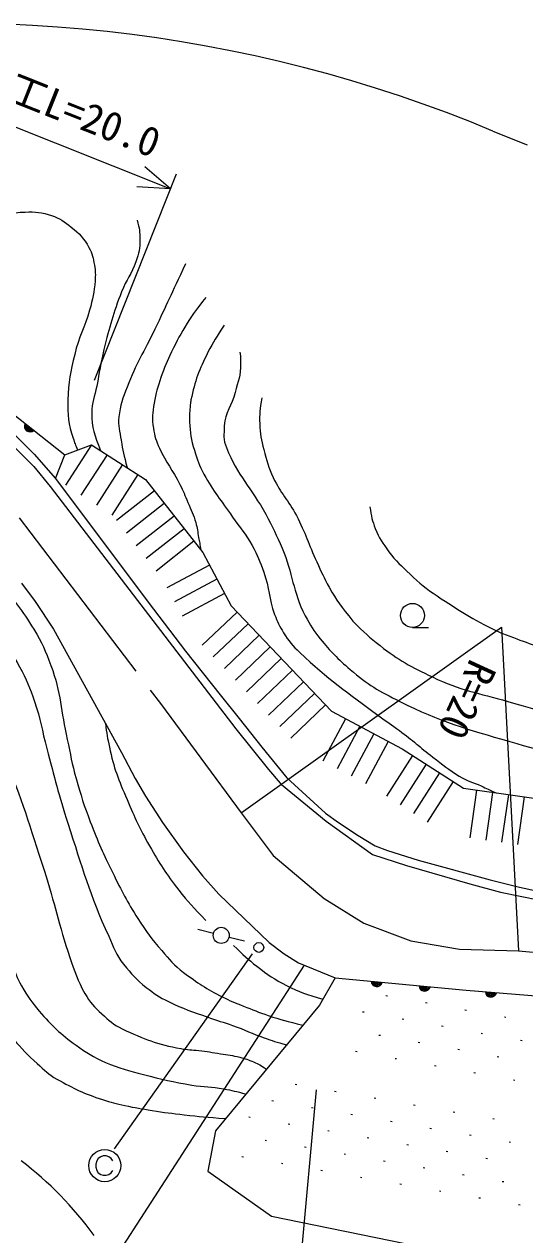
# Model space of a CAD drawing. Units: millimetres, scale not verified. Extents: x 40000 to 680000, y 20000 to 380000.
# Drawn here: x 130147 to 161352, y 262846 to 338257 of the extents above; entities that cross this region are included whole.
import ezdxf
from ezdxf.enums import TextEntityAlignment as Align

# ---------------------------------------------------------------- set-up
doc = ezdxf.new("R2010")
doc.units = ezdxf.units.MM
doc.header["$LTSCALE"] = 1000
doc.linetypes.add('CHAIN', pattern=[18.5, 12, -1.5, 3.5, -1.5])
for name, color, linetype, lineweight in [('M-BGD', 7, 'Continuous', 25), ('M-BMK', 2, 'CHAIN', 13), ('M-BMK-SRVR', 3, 'Continuous', 25), ('M-STR-HTXT', 7, 'Continuous', 13), ('M-STR-STRC', 7, 'Continuous', 25)]:
    doc.layers.add(name, color=color, linetype=linetype, lineweight=lineweight)
doc.styles.add('ＭＳ ゴシック', font='')
doc.styles.get('ＭＳ ゴシック').set_extended_font_data('MS Gothic')

msp = doc.modelspace()

# ---------------------------------------------------------------- linework, layer by layer
at = {"layer": 'M-BGD'}
for p, q in [((132688, 311441), (134348, 312056)), ((134348, 312056), (132726, 309533)), ((132094, 309964), (132688, 311441)), ((135309, 311438), (133687, 308915)), ((136271, 310820), (134649, 308297)), ((137233, 310202), (135611, 307678)), ((138263, 309192), (135902, 307342)), ((138880, 308405), (136519, 306555)), ((139497, 307618), (137136, 305768)), ((140114, 306831), (137753, 304981)), ((140731, 306044), (138370, 304194)), ((141694, 304566), (139045, 303157)), ((142163, 303683), (139514, 302274)), ((142632, 302800), (139984, 301391)), ((143413, 301637), (141243, 299566)), ((144104, 300913), (141933, 298842)), ((144794, 300190), (142624, 298119)), ((154349, 300678), (155349, 300678)), ((145484, 299466), (143314, 297395)), ((146175, 298743), (144004, 296672)), ((146865, 298020), (144695, 295948)), ((147555, 297296), (145385, 295225)), ((148246, 296573), (146075, 294501)), ((148936, 295849), (146766, 293778)), ((150183, 294995), (148770, 292348)), ((151065, 294524), (149652, 291877)), ((151947, 294053), (150534, 291407)), ((152829, 293582), (151417, 290936)), ((154354, 292698), (152734, 290174)), ((155196, 292158), (153575, 289633)), ((156038, 291618), (154417, 289093)), ((156879, 291078), (155258, 288553)), ((158350, 290546), (157927, 287576)), ((159340, 290405), (158917, 287435)), ((160330, 290264), (159907, 287294)), ((161320, 290123), (160897, 287153)), ((141943, 281621), (140973, 281866)), ((142915, 281385), (143889, 281158)), ((152796, 277712), (152698, 277729)), ((159169, 277830), (159070, 277848)), ((155256, 277267), (155158, 277285)), ((157716, 276822), (157618, 276840)), ((151344, 276704), (151245, 276722)), ((153804, 276259), (153705, 276277)), ((160176, 276377), (160078, 276395)), ((152351, 275251), (152253, 275269)), ((156264, 275814), (156166, 275832)), ((158724, 275370), (158626, 275388)), ((154812, 274807), (154713, 274825)), ((161184, 274925), (161086, 274943)), ((150899, 274244), (150801, 274262)), ((153359, 273799), (153261, 273817)), ((157272, 274362), (157173, 274380)), ((159732, 273917), (159633, 273935)), ((155819, 273354), (155721, 273372)), ((158279, 272910), (158181, 272927)), ((160739, 272465), (160641, 272483)), ((147133, 272186), (147034, 272203)), ((149596, 271758), (149497, 271775)), ((145687, 271169), (145588, 271186)), ((148150, 270741), (148051, 270758)), ((152059, 271330), (151960, 271347)), ((154522, 270901), (154423, 270919)), ((144241, 270151), (144143, 270169)), ((150613, 270312), (150514, 270329)), ((156985, 270473), (156886, 270490)), ((159448, 270045), (159349, 270062)), ((146704, 269723), (146606, 269740)), ((149167, 269295), (149069, 269312)), ((153076, 269884), (152978, 269901)), ((155539, 269456), (155441, 269473)), ((145259, 268706), (145160, 268723)), ((151630, 268867), (151532, 268884)), ((158002, 269027), (157904, 269045)), ((160465, 268599), (160367, 268616)), ((147722, 268278), (147623, 268295)), ((150185, 267849), (150086, 267866)), ((154093, 268438), (153995, 268455)), ((156556, 268010), (156458, 268027)), ((143813, 267688), (143714, 267706)), ((146276, 267260), (146177, 267277)), ((152648, 267421), (152549, 267438)), ((155111, 266993), (155012, 267010)), ((159019, 267582), (158921, 267599)), ((148739, 266832), (148641, 266849)), ((151202, 266404), (151104, 266421)), ((157574, 266564), (157475, 266582)), ((153665, 265975), (153567, 265992)), ((156128, 265547), (156030, 265564)), ((160037, 266136), (159938, 266153)), ((158591, 265119), (158493, 265136)), ((161054, 264690), (160956, 264708))]:
    msp.add_line(p, q, dxfattribs=at)
for points in [[(115532, 318262), (119255, 318161), (122921, 317461), (126215, 316144), (128270, 314900), (132688, 311441)], [(115611, 316899), (116284, 316947), (117090, 316985), (118745, 317006), (119797, 316866), (121140, 316736), (122956, 316391), (123748, 316170), (124536, 315961), (126182, 315219), (127395, 314480), (128540, 313672), (130766, 311466), (132094, 309964)], [(128121, 313325), (130750, 310696), (131767, 309467), (143342, 294372), (145377, 291828), (146098, 290980), (146176, 290902), (148967, 288607), (151864, 286528), (153984, 285850), (157927, 284705), (159835, 284196), (163524, 283433)], [(134348, 312056), (137714, 309893), (141280, 305344), (143046, 302022), (149303, 295464), (153709, 293113), (157525, 290663), (164126, 289724), (165869, 289080), (168519, 287355), (171043, 286506), (173568, 285081)], [(132094, 309964), (137873, 302259), (140205, 299206), (142367, 296492), (143554, 295008), (144953, 293227), (146522, 291319), (148939, 289114)], [(129986, 303446), (130834, 302301), (131979, 300563), (136219, 292888), (137067, 291277), (137703, 290175), (138763, 288521), (140077, 286698), (141264, 285214), (142282, 284069), (145419, 281059), (146352, 280338), (147243, 279787), (149532, 278854)], [(148939, 289114), (149744, 288521), (150974, 287715), (152034, 287079), (152797, 286782), (154705, 286189), (159199, 284959), (161023, 284493), (162083, 284281), (166322, 283433), (168697, 283009), (170817, 282712), (172682, 282500), (197952, 280634), (208043, 280082), (213810, 279828), (218304, 279743), (222544, 279743), (237511, 280167), (241878, 280421)], [(149532, 278854), (148547, 277146), (144565, 272330), (142082, 269314), (141590, 266806), (145556, 264007), (164057, 260222), (168823, 262488), (169758, 277100)], [(149532, 278854), (157693, 278083), (169758, 277100), (186716, 275758)]]:
    msp.add_lwpolyline(points, dxfattribs=at)
for centre, radius in [((154349, 301428), 750), ((142428, 281499), 500), ((144772, 280744), 305)]:
    msp.add_circle(centre, radius, dxfattribs=at)
for centre, radius, start, end in [((130512, 313213), 354, 150.73945, 313.14463), ((130512, 313213), 283, 152.96349, 310.92059), ((130512, 313213), 212, 156.70982, 307.17427), ((130512, 313213), 142, 164.42155, 299.46254), ((130512, 313213), 100, 174.73921, 289.14488), ((152125, 278663), 354, 183.40382, 345.809), ((152125, 278663), 283, 185.62786, 343.58496), ((152125, 278663), 212, 189.37419, 339.83864), ((152125, 278663), 142, 197.08592, 332.12691), ((152125, 278663), 100, 207.40358, 321.80924), ((155111, 278381), 354, 183.40382, 345.809), ((155111, 278381), 283, 185.62786, 343.58496), ((155111, 278381), 212, 189.37419, 339.83864), ((155111, 278381), 142, 197.08592, 332.12691), ((155111, 278381), 100, 207.40358, 321.80924), ((159245, 278011), 354, 184.13857, 346.54375), ((159245, 278011), 283, 186.36261, 344.31971), ((159245, 278011), 212, 190.10894, 340.57339), ((159245, 278011), 142, 197.82067, 332.86166), ((159245, 278011), 100, 208.13833, 322.544)]:
    msp.add_arc(centre, radius, start, end, dxfattribs=at)
for points, knots in [([(126807, 325748), (127345, 325974), (127522, 326031), (127994, 326172), (128831, 326423), (129325, 326521), (130199, 326554), (130850, 326578), (131238, 326556), (131852, 326341), (132378, 326158), (132645, 325965), (133082, 325621), (133598, 325214), (133866, 324924), (134184, 324349), (134403, 323955), (134444, 323690), (134524, 323246), (134591, 322871), (134596, 322651), (134566, 322271), (134509, 321549), (134418, 321147), (134227, 320448), (133927, 319352), (133554, 318798), (133294, 317692), (133037, 316600), (132915, 315972), (132870, 314851), (132832, 313909), (132902, 313355), (133199, 312460), (133294, 312172), (133326, 312054), (133476, 311733)], [0, 0, 0, 0, 1, 1, 1, 2, 2, 2, 3, 3, 3, 4, 4, 4, 5, 5, 5, 6, 6, 6, 7, 7, 7, 8, 8, 8, 9, 9, 9, 10, 10, 10, 11, 11, 11, 12, 12, 12, 12]), ([(137195, 326045), (137323, 325528), (137363, 325326), (137364, 324857), (137366, 324302), (137296, 323982), (137110, 323458), (136840, 322697), (136511, 322346), (136219, 321593), (135688, 320220), (135470, 319418), (135117, 317989), (134899, 317106), (134840, 316598), (134668, 315705), (134542, 315057), (134376, 314705), (134354, 314046), (134322, 313102), (134540, 312670), (134911, 311695)], [0, 0, 0, 0, 1, 1, 1, 2, 2, 2, 3, 3, 3, 4, 4, 4, 5, 5, 5, 6, 6, 6, 7, 7, 7, 7]), ([(140205, 323331), (139280, 321348), (139046, 320845), (138290, 319257), (137619, 317848), (137121, 317113), (136559, 315657), (136286, 314952), (136130, 314542), (136050, 313791), (135989, 313225), (136107, 312903), (136190, 312340), (136290, 311665), (136358, 311428), (136563, 310633)], [0, 0, 0, 0, 1, 1, 1, 2, 2, 2, 3, 3, 3, 4, 4, 4, 5, 5, 5, 5]), ([(141465, 321230), (140894, 320502), (140722, 320281), (140310, 319630), (139884, 318957), (139677, 318559), (139332, 317841), (139042, 317237), (138889, 316892), (138671, 316258), (138461, 315647), (138348, 315297), (138249, 314659), (138155, 314051), (138102, 313693), (138199, 313087), (138279, 312589), (138366, 312311), (138577, 311854), (139000, 310933), (139385, 310494), (139849, 309593), (140068, 309166), (140160, 308912), (140349, 308471), (140556, 307984), (140696, 307718), (140843, 307210), (140944, 306857), (140954, 306649), (141021, 306288), (141078, 305978), (141095, 305880), (141161, 305495)], [0, 0, 0, 0, 1, 1, 1, 2, 2, 2, 3, 3, 3, 4, 4, 4, 5, 5, 5, 6, 6, 6, 7, 7, 7, 8, 8, 8, 9, 9, 9, 10, 10, 10, 11, 11, 11, 11]), ([(142622, 319515), (142106, 318767), (141957, 318506), (141604, 317819), (141041, 316724), (140794, 316057), (140544, 314851), (140520, 314736), (140511, 314671), (140502, 314554), (140468, 314141), (140442, 313908), (140459, 313494), (140488, 312790), (140543, 312386), (140756, 311714), (140945, 311118), (141050, 310777), (141350, 310230), (141951, 309129), (142425, 308595), (143130, 307558), (143606, 306859), (143949, 306516), (144360, 305778), (144703, 305162), (144838, 304786), (145081, 304124), (145445, 303128), (145376, 302484), (145759, 301495), (145938, 301032), (146046, 300771), (146310, 300350), (146642, 299822), (146875, 299549), (147328, 299121), (149115, 297428), (150264, 296639), (152246, 295178), (152746, 294809), (153042, 294625), (153541, 294257), (154377, 293641), (154797, 293233), (155624, 292607), (156257, 292128), (156590, 291825), (157269, 291414), (157766, 291114), (158097, 291048), (158625, 290807), (158991, 290639), (159106, 290586), (159560, 290374)], [0, 0, 0, 0, 1, 1, 1, 2, 2, 2, 3, 3, 3, 4, 4, 4, 5, 5, 5, 6, 6, 6, 7, 7, 7, 8, 8, 8, 9, 9, 9, 10, 10, 10, 11, 11, 11, 12, 12, 12, 13, 13, 13, 14, 14, 14, 15, 15, 15, 16, 16, 16, 17, 17, 17, 18, 18, 18, 18]), ([(143597, 317819), (143642, 317495), (143639, 317380), (143639, 317098), (143641, 316390), (143480, 316002), (143300, 315317), (143083, 314492), (142662, 314093), (142622, 313240), (142596, 312708), (142550, 312377), (142749, 311883), (143453, 310133), (144289, 309375), (145208, 307728), (145656, 306926), (145858, 306450), (146225, 305608), (146920, 304020), (146855, 302942), (147667, 301410), (147981, 300818), (148175, 300488), (148600, 299969), (149260, 299162), (149680, 298746), (150465, 298061), (151548, 297115), (152276, 296713), (153560, 296068), (156112, 294786), (157689, 294369), (160429, 293566), (162757, 292884), (164079, 292555), (166450, 292040), (169776, 291317), (171642, 290890), (175014, 290428), (177937, 290028), (179585, 289888), (182519, 289580), (193611, 288416), (197313, 288404), (211012, 287714)], [0, 0, 0, 0, 1, 1, 1, 2, 2, 2, 3, 3, 3, 4, 4, 4, 5, 5, 5, 6, 6, 6, 7, 7, 7, 8, 8, 8, 9, 9, 9, 10, 10, 10, 11, 11, 11, 12, 12, 12, 13, 13, 13, 14, 14, 14, 15, 15, 15, 15]), ([(144954, 314978), (144841, 314253), (144802, 313998), (144826, 313367), (144851, 312730), (144934, 312376), (145081, 311756), (145246, 311058), (145376, 310670), (145674, 310017), (146125, 309031), (146612, 308604), (147116, 307643), (147688, 306553), (147867, 305875), (148388, 304760), (148676, 304143), (148819, 303786), (149151, 303191), (149643, 302308), (149897, 302020), (150635, 301071)], [0, 0, 0, 0, 1, 1, 1, 2, 2, 2, 3, 3, 3, 4, 4, 4, 5, 5, 5, 6, 6, 6, 7, 7, 7, 7]), ([(121611, 309176), (121970, 308742), (122107, 308586), (122493, 308284), (122923, 307948), (123252, 307895), (123711, 307601), (124978, 306791), (125647, 306270), (126807, 305311), (127574, 304677), (127930, 304236), (128587, 303488), (129525, 302421), (129989, 301763), (130750, 300563), (131269, 299743), (131468, 299224), (131810, 298315), (132460, 296585), (132421, 295497), (132827, 293694), (133040, 292749), (133115, 292209), (133378, 291277), (133682, 290204), (133871, 289606), (134269, 288564), (134752, 287296), (135067, 286600), (135668, 285384), (136229, 284247), (136557, 283613), (137236, 282543), (137756, 281723), (138084, 281283), (138720, 280550), (139212, 279984), (139479, 279644), (140077, 279193), (140969, 278521), (141500, 278176), (142494, 277667), (142992, 277412), (143289, 277307), (143808, 277098), (144411, 276855), (144749, 276719), (145363, 276509), (146191, 276227), (146488, 276162), (147519, 275902)], [0, 0, 0, 0, 1, 1, 1, 2, 2, 2, 3, 3, 3, 4, 4, 4, 5, 5, 5, 6, 6, 6, 7, 7, 7, 8, 8, 8, 9, 9, 9, 10, 10, 10, 11, 11, 11, 12, 12, 12, 13, 13, 13, 14, 14, 14, 15, 15, 15, 16, 16, 16, 17, 17, 17, 17]), ([(151695, 308194), (151791, 307575), (151838, 307347), (152034, 306837), (152269, 306228), (152496, 305923), (152882, 305396), (153325, 304791), (153654, 304514), (154197, 303997), (154811, 303411), (155184, 303107), (155892, 302640), (157287, 301721), (158075, 301200), (159581, 300477), (159728, 300407), (159811, 300367), (159963, 300308), (161256, 299805), (161994, 299555), (163312, 299121), (165143, 298516), (166216, 298324), (168103, 297933), (174214, 296667), (177706, 296327), (183876, 295389), (189549, 294527), (192697, 293741), (198419, 293311), (200335, 293167), (201417, 293165), (203337, 293226), (206054, 293313), (207034, 293518), (210248, 294032)], [0, 0, 0, 0, 1, 1, 1, 2, 2, 2, 3, 3, 3, 4, 4, 4, 5, 5, 5, 6, 6, 6, 7, 7, 7, 8, 8, 8, 9, 9, 9, 10, 10, 10, 11, 11, 11, 12, 12, 12, 12]), ([(88295, 286223), (88728, 286691), (88854, 286830), (89246, 287183), (89604, 287505), (89808, 287684), (90202, 287961), (91023, 288538), (91553, 288756), (92378, 289327), (93996, 290448), (94828, 291182), (96321, 292465), (97885, 293808), (98587, 294749), (100095, 296154), (102122, 298042), (103295, 299061), (105437, 300817), (106579, 301754), (107207, 302304), (108448, 303107), (109674, 303901), (110364, 304368), (111712, 304930), (113507, 305678), (114622, 305840), (116546, 306117), (117677, 306280), (118332, 306242), (119471, 306160), (120794, 306064), (121543, 305876), (122779, 305396), (123525, 305106), (123924, 304885), (124609, 304469), (124832, 304334), (124941, 304235), (125153, 304082), (125470, 303853), (125674, 303756), (125958, 303488), (126633, 302854), (127004, 302482), (127570, 301750), (128572, 300452), (129056, 299661), (129859, 298231), (130309, 297429), (130491, 296938), (130792, 296068), (131178, 294952), (131248, 294283), (131555, 293143), (132047, 291315), (132282, 290278), (132869, 288479), (133776, 285700), (134197, 284099), (135413, 281440), (135734, 280740), (135864, 280303), (136346, 279702), (136837, 279090), (137129, 278746), (137745, 278260), (138254, 277859), (138562, 277654), (139144, 277370), (140073, 276917), (140630, 276741), (141603, 276395), (142200, 276183), (142545, 276099), (143142, 275887), (143920, 275611), (144326, 275377), (145108, 275110), (145648, 274925), (145833, 274866), (146502, 274673)], [0, 0, 0, 0, 1, 1, 1, 2, 2, 2, 3, 3, 3, 4, 4, 4, 5, 5, 5, 6, 6, 6, 7, 7, 7, 8, 8, 8, 9, 9, 9, 10, 10, 10, 11, 11, 11, 12, 12, 12, 13, 13, 13, 14, 14, 14, 15, 15, 15, 16, 16, 16, 17, 17, 17, 18, 18, 18, 19, 19, 19, 20, 20, 20, 21, 21, 21, 22, 22, 22, 23, 23, 23, 24, 24, 24, 25, 25, 25, 26, 26, 26, 27, 27, 27, 27]), ([(89538, 281194), (90947, 282764), (91354, 283186), (92418, 284545), (93066, 285372), (93393, 285863), (94031, 286699), (95335, 288405), (96010, 289407), (97423, 291023), (98757, 292549), (99643, 293278), (101155, 294627), (102888, 296173), (103953, 296932), (105819, 298316), (106726, 298989), (107240, 299362), (108193, 299969), (108969, 300464), (109408, 300739), (110228, 301157), (111713, 301912), (112655, 302098), (114256, 302556), (114285, 302564), (114302, 302562), (114332, 302564), (116428, 302702), (117622, 302449), (119683, 302047), (120384, 301910), (120739, 301684), (121379, 301368), (121978, 301073), (122311, 300895), (122863, 300520), (123681, 299965), (124083, 299574), (124814, 298909), (125386, 298389), (125685, 298070), (126170, 297468), (126914, 296545), (127222, 295944), (127824, 294924), (128317, 294088), (128509, 293571), (128884, 292676), (130024, 289957), (130474, 288358), (131385, 285553), (132068, 283450), (132279, 282218), (132996, 280126), (133305, 279227), (133464, 278708), (133929, 277879), (134246, 277315), (134513, 277044), (134989, 276607), (135443, 276190), (135703, 275936), (136261, 275674), (137622, 275036), (138430, 274722), (139907, 274444), (140339, 274363), (140589, 274379), (141025, 274326), (141557, 274262), (141853, 274214), (142381, 274126), (142851, 274048), (143119, 274024), (143580, 273904), (143926, 273814), (144120, 273758), (144447, 273615), (144778, 273471), (144896, 273396), (145257, 273168)], [0, 0, 0, 0, 1, 1, 1, 2, 2, 2, 3, 3, 3, 4, 4, 4, 5, 5, 5, 6, 6, 6, 7, 7, 7, 8, 8, 8, 9, 9, 9, 10, 10, 10, 11, 11, 11, 12, 12, 12, 13, 13, 13, 14, 14, 14, 15, 15, 15, 16, 16, 16, 17, 17, 17, 18, 18, 18, 19, 19, 19, 20, 20, 20, 21, 21, 21, 22, 22, 22, 23, 23, 23, 24, 24, 24, 25, 25, 25, 26, 26, 26, 27, 27, 27, 27]), ([(150635, 301071), (151370, 300323), (151633, 300099), (152331, 299545), (153495, 298622), (154260, 298245), (155596, 297594), (157333, 296747), (158447, 296609), (160302, 296068), (162947, 295297), (164439, 294886), (167128, 294287), (168992, 293871), (170028, 293579), (171919, 293312), (176831, 292617), (179629, 292629), (184554, 292039), (188159, 291608), (190147, 291124), (193755, 290725), (196132, 290462), (197471, 290353), (199861, 290258), (202773, 290144), (204414, 289990), (207323, 290174), (210093, 290349), (211619, 290720), (214361, 291149), (216608, 291500), (217860, 291741), (220085, 292208), (220918, 292384), (221369, 292554), (222205, 292717), (222996, 292872), (223437, 292992), (224240, 293056), (225066, 293123), (225542, 293101), (226360, 292972), (226816, 292900), (227036, 292723), (227463, 292548), (229570, 291682), (230236, 291097), (232508, 289622)], [0, 0, 0, 0, 1, 1, 1, 2, 2, 2, 3, 3, 3, 4, 4, 4, 5, 5, 5, 6, 6, 6, 7, 7, 7, 8, 8, 8, 9, 9, 9, 10, 10, 10, 11, 11, 11, 12, 12, 12, 13, 13, 13, 14, 14, 14, 15, 15, 15, 16, 16, 16, 16]), ([(118539, 299121), (119628, 298876), (120000, 298821), (120870, 298443), (121434, 298198), (121754, 298057), (122270, 297722), (123008, 297242), (123353, 296870), (123966, 296238), (124491, 295696), (124723, 295333), (125153, 294712), (125626, 294027), (125870, 293626), (126255, 292888), (126643, 292146), (126860, 291725), (127145, 290938), (127470, 290042), (127629, 289529), (127866, 288606), (128736, 285220), (128306, 283110), (129392, 279787), (129582, 279208), (129684, 278874), (129986, 278345), (130357, 277695), (130593, 277338), (131088, 276777), (131895, 275863), (132384, 275362), (133378, 274657), (134053, 274177), (134451, 273921), (135210, 273588), (136098, 273197), (136638, 273080), (137576, 272832), (138746, 272523), (139410, 272373), (140603, 272171), (141370, 272042), (141816, 272083), (142581, 271938), (143130, 271834), (143324, 271790), (143975, 271613)], [0, 0, 0, 0, 1, 1, 1, 2, 2, 2, 3, 3, 3, 4, 4, 4, 5, 5, 5, 6, 6, 6, 7, 7, 7, 8, 8, 8, 9, 9, 9, 10, 10, 10, 11, 11, 11, 12, 12, 12, 13, 13, 13, 14, 14, 14, 15, 15, 15, 16, 16, 16, 16]), ([(135208, 294718), (135287, 294021), (135336, 293806), (135456, 293227), (135729, 291910), (136032, 291201), (136558, 289963), (137048, 288811), (137330, 288163), (137957, 287080), (138604, 285963), (138979, 285335), (139780, 284324), (140400, 283542), (140645, 283269), (141476, 282416)], [0, 0, 0, 0, 1, 1, 1, 2, 2, 2, 3, 3, 3, 4, 4, 4, 5, 5, 5, 5]), ([(125280, 289751), (125685, 287905), (125787, 287417), (126079, 285915), (126452, 283992), (126520, 282889), (126933, 280974), (127179, 279835), (127308, 279189), (127696, 278091), (127936, 277414), (128141, 277059), (128502, 276437), (128836, 275861), (129048, 275548), (129477, 275038), (130013, 274402), (130336, 274060), (130961, 273512), (131422, 273108), (131656, 272836), (132191, 272537), (133251, 271942), (133877, 271647), (135031, 271265), (135564, 271088), (135872, 271018), (136421, 270899), (137080, 270756), (137454, 270696), (138120, 270588), (138898, 270463), (139337, 270413), (140120, 270322), (141131, 270204), (141465, 270182), (142715, 270083)], [0, 0, 0, 0, 1, 1, 1, 2, 2, 2, 3, 3, 3, 4, 4, 4, 5, 5, 5, 6, 6, 6, 7, 7, 7, 8, 8, 8, 9, 9, 9, 10, 10, 10, 11, 11, 11, 12, 12, 12, 12]), ([(143192, 280870), (143845, 280232), (144053, 280038), (144658, 279570), (145338, 279044), (145738, 278763), (146502, 278370), (147341, 277938), (147710, 277839), (148767, 277528)], [0, 0, 0, 0, 1, 1, 1, 2, 2, 2, 3, 3, 3, 3])]:
    msp.add_open_spline(points, degree=3, knots=knots, dxfattribs=at)
at = {"layer": 'M-BMK'}
msp.add_lwpolyline([(129829, 307512), (138637, 295944), (143681, 289123), (145676, 286483), (148842, 283794), (151325, 282267), (154257, 281156), (157279, 280634), (160951, 280539), (163230, 280323)], dxfattribs=at)
at = {"layer": 'M-BMK-SRVR'}
msp.add_lwpolyline([(143681, 289123), (159900, 300688), (160951, 280539)], dxfattribs=at)
at = {"layer": 'M-STR-HTXT'}
for p, q in [((122120, 334832), (139276, 328011)), ((134535, 316087), (139645, 328940)), ((139276, 328011), (137664, 329370)), ((139276, 328011), (137171, 328131)), ((147609, 279638), (135055, 260238)), ((148346, 271869), (145308, 238546))]:
    msp.add_line(p, q, dxfattribs=at)
for points in [[(159365, 331601), (157923, 332188), (156470, 332748), (155008, 333283), (153536, 333791), (152055, 334273), (150567, 334728), (149070, 335157), (147566, 335559), (146055, 335934), (144537, 336282), (143014, 336603), (141485, 336897), (139951, 337163), (138412, 337402), (136870, 337614), (135324, 337798), (133774, 337954), (132223, 338083), (130669, 338184), (129114, 338257)], [(159365, 331601), (161499, 330741)], [(134500, 262812), (134258, 263138), (134009, 263460), (133755, 263778), (133495, 264091), (133229, 264399), (132958, 264702), (132682, 265001), (132400, 265294), (132113, 265582), (131821, 265866), (131524, 266143), (131222, 266416), (130915, 266683), (130603, 266944), (130286, 267200), (129966, 267450)]]:
    msp.add_lwpolyline(points, dxfattribs=at)
at = {"layer": 'M-STR-STRC'}
for p, q in [((144366, 280352), (135754, 268206)), ((135067, 267755), (134917, 267705)), ((135267, 267755), (135067, 267755)), ((135417, 267705), (135267, 267755)), ((134667, 267455), (134617, 267255)), ((134617, 267255), (134617, 267055)), ((134617, 267055), (134667, 266855)), ((134767, 267605), (134667, 267455)), ((134917, 267705), (134767, 267605)), ((135567, 267605), (135417, 267705)), ((135667, 267455), (135567, 267605)), ((134667, 266855), (134767, 266705)), ((134767, 266705), (134917, 266605)), ((134917, 266605), (135067, 266555)), ((135067, 266555), (135267, 266555)), ((135267, 266555), (135417, 266605)), ((135417, 266605), (135567, 266705)), ((135567, 266705), (135667, 266855))]:
    msp.add_line(p, q, dxfattribs=at)
msp.add_circle((135167, 267155), 1000, dxfattribs=at)

# ---------------------------------------------------------------- texts
at = {"layer": 'M-BMK-SRVR', "style": 'ＭＳ ゴシック'}
msp.add_text('R=20', height=1833, rotation=245.311, dxfattribs=at).set_placement((158800, 298433), align=Align.MIDDLE_LEFT)
at = {"layer": 'M-STR-HTXT', "style": 'ＭＳ ゴシック'}
for s, rotation, p in [('擁壁工L=20.0', 338.319, (130993, 332165)), ('ガードレールL=65.0', 326.817, (123490, 263851))]:
    msp.add_text(s, height=1833, rotation=rotation, dxfattribs=at).set_placement(p, align=Align.BOTTOM_CENTER)

doc.saveas('drawing.dxf')
